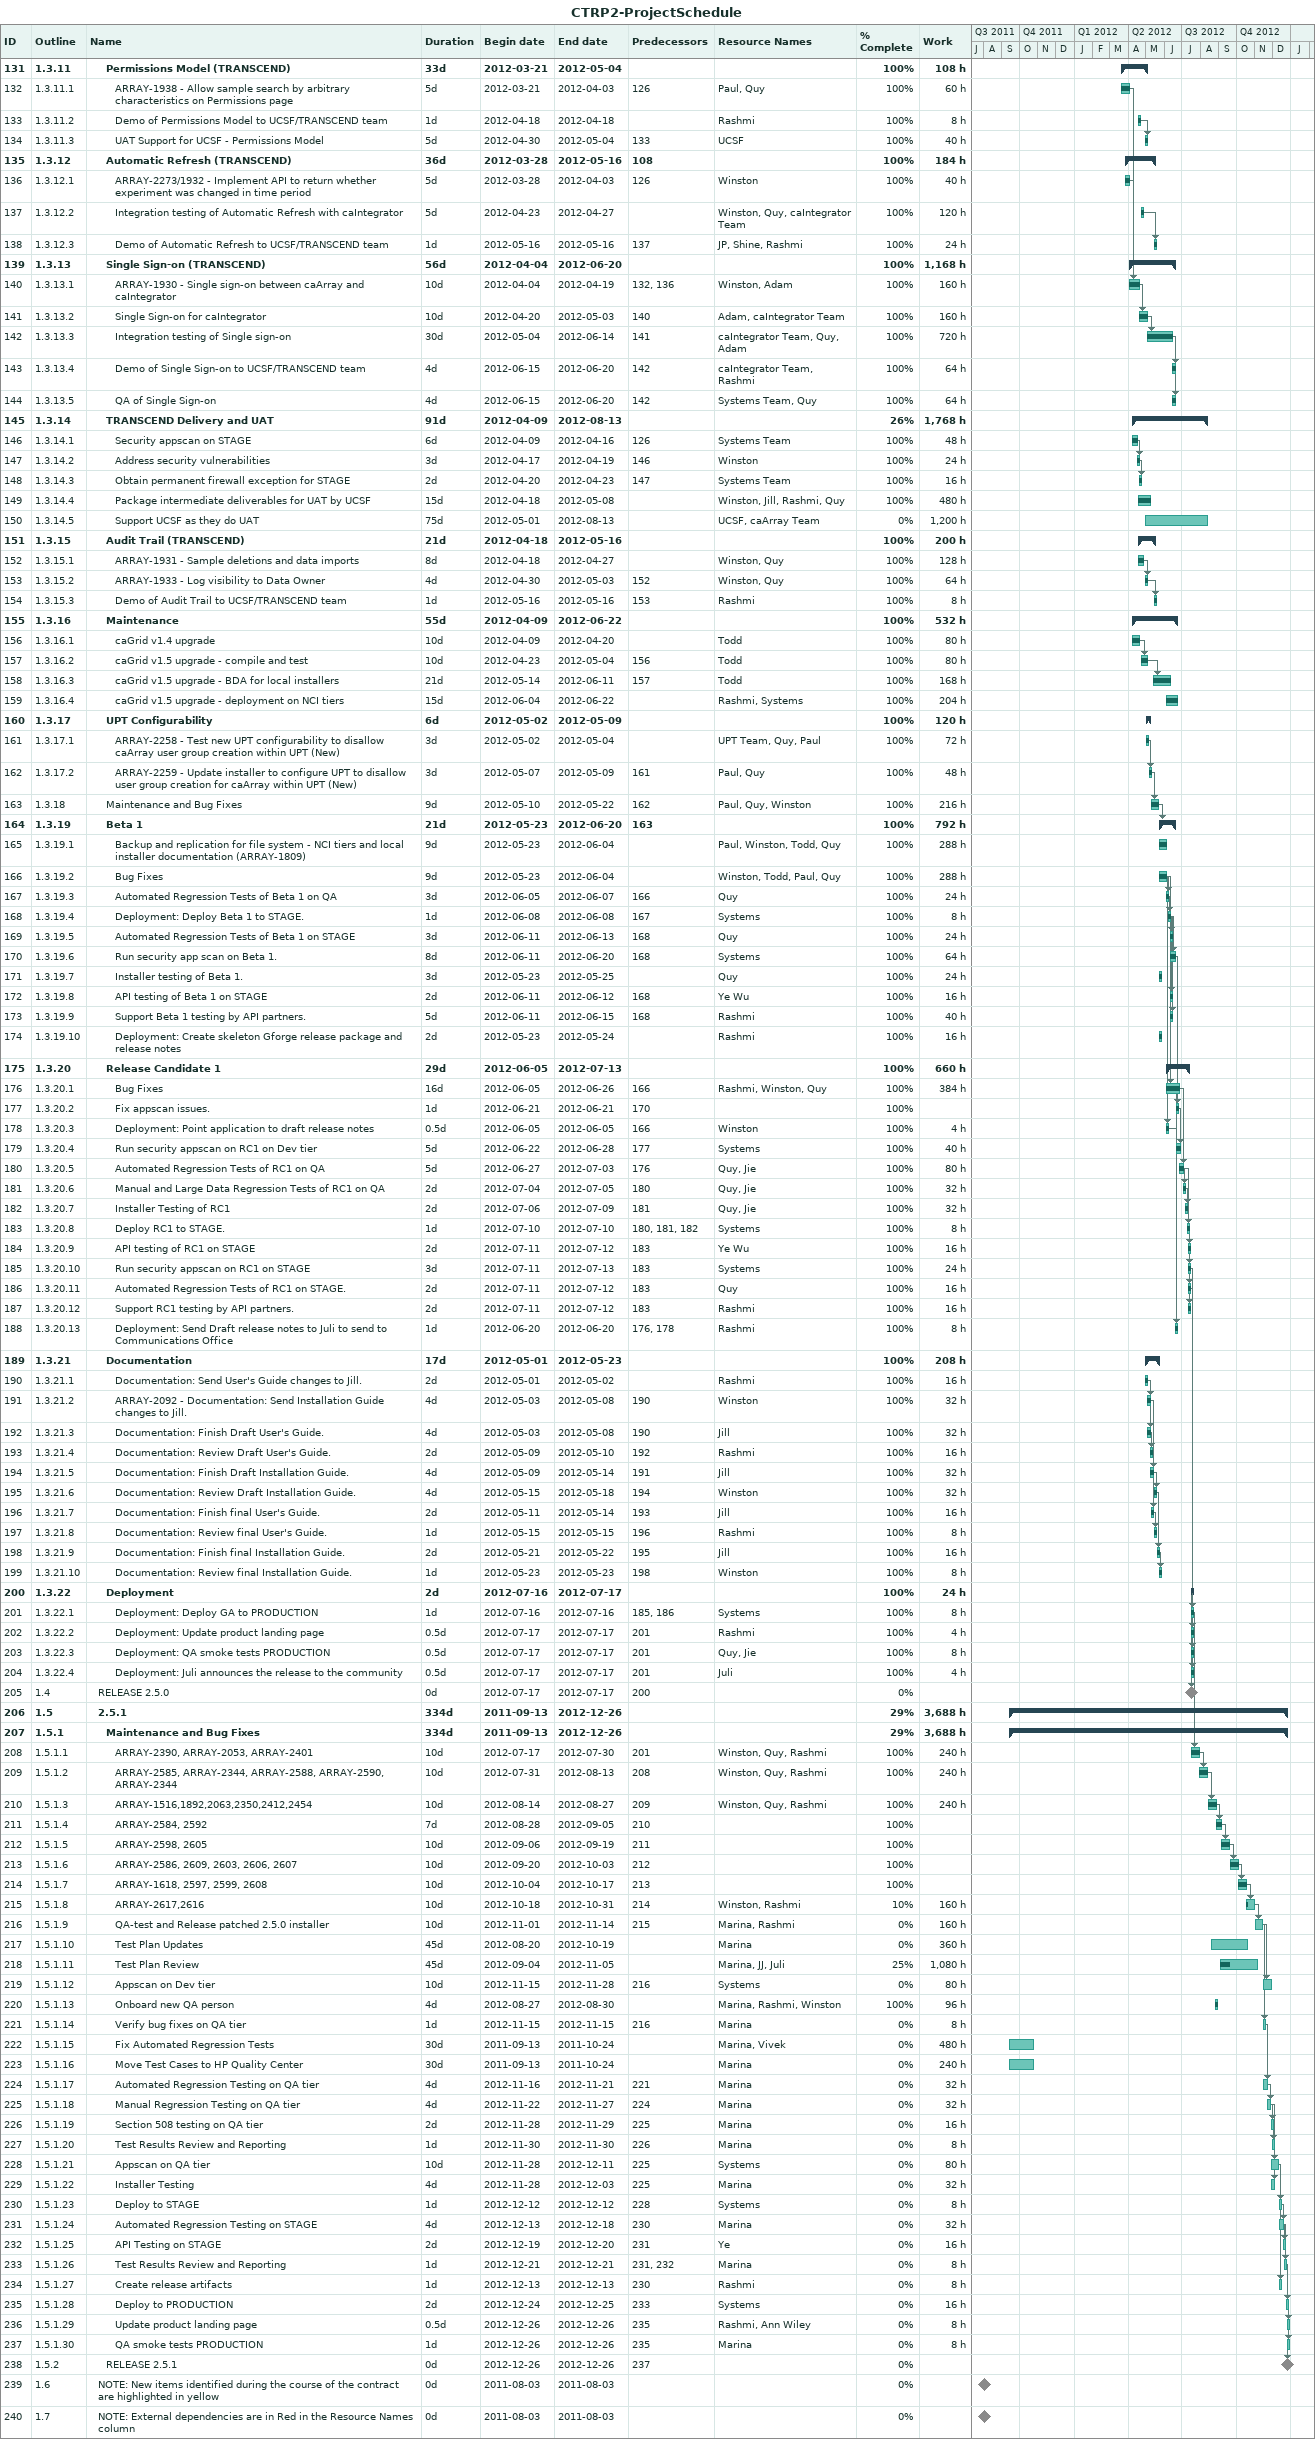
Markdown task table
CTRP2-ProjectSchedule

| ID | WBS | Task | Duration | Start | Finish | Predecessors | Resources | % complete | Work (h) |
|---|---|---|---|---|---|---|---|---|---|
| 131 | 1.3.11 | **Permissions Model (TRANSCEND)** | 33d | 2012-03-21 | 2012-05-04 |  |  | 100 | 108 |
| 132 | 1.3.11.1 | ARRAY-1938 - Allow sample search by arbitrary characteristics on Permissions page | 5d | 2012-03-21 | 2012-04-03 | 126 | Paul, Quy | 100 | 60 |
| 133 | 1.3.11.2 | Demo of Permissions Model to UCSF/TRANSCEND team | 1d | 2012-04-18 | 2012-04-18 |  | Rashmi | 100 | 8 |
| 134 | 1.3.11.3 | UAT Support for UCSF - Permissions Model | 5d | 2012-04-30 | 2012-05-04 | 133 | UCSF | 100 | 40 |
| 135 | 1.3.12 | **Automatic Refresh (TRANSCEND)** | 36d | 2012-03-28 | 2012-05-16 | 108 |  | 100 | 184 |
| 136 | 1.3.12.1 | ARRAY-2273/1932 - Implement API to return whether experiment was changed in time period | 5d | 2012-03-28 | 2012-04-03 | 126 | Winston | 100 | 40 |
| 137 | 1.3.12.2 | Integration testing of Automatic Refresh with caIntegrator | 5d | 2012-04-23 | 2012-04-27 |  | Winston, Quy, caIntegrator Team | 100 | 120 |
| 138 | 1.3.12.3 | Demo of Automatic Refresh to UCSF/TRANSCEND team | 1d | 2012-05-16 | 2012-05-16 | 137 | JP, Shine, Rashmi | 100 | 24 |
| 139 | 1.3.13 | **Single Sign-on (TRANSCEND)** | 56d | 2012-04-04 | 2012-06-20 |  |  | 100 | 1168 |
| 140 | 1.3.13.1 | ARRAY-1930 - Single sign-on between caArray and caIntegrator | 10d | 2012-04-04 | 2012-04-19 | 132, 136 | Winston, Adam | 100 | 160 |
| 141 | 1.3.13.2 | Single Sign-on for caIntegrator | 10d | 2012-04-20 | 2012-05-03 | 140 | Adam, caIntegrator Team | 100 | 160 |
| 142 | 1.3.13.3 | Integration testing of Single sign-on | 30d | 2012-05-04 | 2012-06-14 | 141 | caIntegrator Team, Quy, Adam | 100 | 720 |
| 143 | 1.3.13.4 | Demo of Single Sign-on to UCSF/TRANSCEND team | 4d | 2012-06-15 | 2012-06-20 | 142 | caIntegrator Team, Rashmi | 100 | 64 |
| 144 | 1.3.13.5 | QA of Single Sign-on | 4d | 2012-06-15 | 2012-06-20 | 142 | Systems Team, Quy | 100 | 64 |
| 145 | 1.3.14 | **TRANSCEND Delivery and UAT** | 91d | 2012-04-09 | 2012-08-13 |  |  | 26 | 1768 |
| 146 | 1.3.14.1 | Security appscan on STAGE | 6d | 2012-04-09 | 2012-04-16 | 126 | Systems Team | 100 | 48 |
| 147 | 1.3.14.2 | Address security vulnerabilities | 3d | 2012-04-17 | 2012-04-19 | 146 | Winston | 100 | 24 |
| 148 | 1.3.14.3 | Obtain permanent firewall exception for STAGE | 2d | 2012-04-20 | 2012-04-23 | 147 | Systems Team | 100 | 16 |
| 149 | 1.3.14.4 | Package intermediate deliverables for UAT by UCSF | 15d | 2012-04-18 | 2012-05-08 |  | Winston, Jill, Rashmi, Quy | 100 | 480 |
| 150 | 1.3.14.5 | Support UCSF as they do UAT | 75d | 2012-05-01 | 2012-08-13 |  | UCSF, caArray Team | 0 | 1200 |
| 151 | 1.3.15 | **Audit Trail (TRANSCEND)** | 21d | 2012-04-18 | 2012-05-16 |  |  | 100 | 200 |
| 152 | 1.3.15.1 | ARRAY-1931 - Sample deletions and data imports | 8d | 2012-04-18 | 2012-04-27 |  | Winston, Quy | 100 | 128 |
| 153 | 1.3.15.2 | ARRAY-1933 - Log visibility to Data Owner | 4d | 2012-04-30 | 2012-05-03 | 152 | Winston, Quy | 100 | 64 |
| 154 | 1.3.15.3 | Demo of Audit Trail to UCSF/TRANSCEND team | 1d | 2012-05-16 | 2012-05-16 | 153 | Rashmi | 100 | 8 |
| 155 | 1.3.16 | **Maintenance** | 55d | 2012-04-09 | 2012-06-22 |  |  | 100 | 532 |
| 156 | 1.3.16.1 | caGrid v1.4 upgrade | 10d | 2012-04-09 | 2012-04-20 |  | Todd | 100 | 80 |
| 157 | 1.3.16.2 | caGrid v1.5 upgrade - compile and test | 10d | 2012-04-23 | 2012-05-04 | 156 | Todd | 100 | 80 |
| 158 | 1.3.16.3 | caGrid v1.5 upgrade - BDA for local installers | 21d | 2012-05-14 | 2012-06-11 | 157 | Todd | 100 | 168 |
| 159 | 1.3.16.4 | caGrid v1.5 upgrade - deployment on NCI tiers | 15d | 2012-06-04 | 2012-06-22 |  | Rashmi, Systems | 100 | 204 |
| 160 | 1.3.17 | **UPT Configurability** | 6d | 2012-05-02 | 2012-05-09 |  |  | 100 | 120 |
| 161 | 1.3.17.1 | ARRAY-2258 - Test new UPT configurability to disallow caArray user group creation within UPT (New) | 3d | 2012-05-02 | 2012-05-04 |  | UPT Team, Quy, Paul | 100 | 72 |
| 162 | 1.3.17.2 | ARRAY-2259 - Update installer to configure UPT to disallow user group creation for caArray within UPT (New) | 3d | 2012-05-07 | 2012-05-09 | 161 | Paul, Quy | 100 | 48 |
| 163 | 1.3.18 | Maintenance and Bug Fixes | 9d | 2012-05-10 | 2012-05-22 | 162 | Paul, Quy, Winston | 100 | 216 |
| 164 | 1.3.19 | **Beta 1** | 21d | 2012-05-23 | 2012-06-20 | 163 |  | 100 | 792 |
| 165 | 1.3.19.1 | Backup and replication for file system - NCI tiers and local installer documentation (ARRAY-1809) | 9d | 2012-05-23 | 2012-06-04 |  | Paul, Winston, Todd, Quy | 100 | 288 |
| 166 | 1.3.19.2 | Bug Fixes | 9d | 2012-05-23 | 2012-06-04 |  | Winston, Todd, Paul, Quy | 100 | 288 |
| 167 | 1.3.19.3 | Automated Regression Tests of Beta 1 on QA | 3d | 2012-06-05 | 2012-06-07 | 166 | Quy | 100 | 24 |
| 168 | 1.3.19.4 | Deployment: Deploy Beta 1 to STAGE. | 1d | 2012-06-08 | 2012-06-08 | 167 | Systems | 100 | 8 |
| 169 | 1.3.19.5 | Automated Regression Tests of Beta 1 on STAGE | 3d | 2012-06-11 | 2012-06-13 | 168 | Quy | 100 | 24 |
| 170 | 1.3.19.6 | Run security app scan on Beta 1. | 8d | 2012-06-11 | 2012-06-20 | 168 | Systems | 100 | 64 |
| 171 | 1.3.19.7 | Installer testing of Beta 1. | 3d | 2012-05-23 | 2012-05-25 |  | Quy | 100 | 24 |
| 172 | 1.3.19.8 | API testing of Beta 1 on STAGE | 2d | 2012-06-11 | 2012-06-12 | 168 | Ye Wu | 100 | 16 |
| 173 | 1.3.19.9 | Support Beta 1 testing by API partners. | 5d | 2012-06-11 | 2012-06-15 | 168 | Rashmi | 100 | 40 |
| 174 | 1.3.19.10 | Deployment: Create skeleton Gforge release package and release notes | 2d | 2012-05-23 | 2012-05-24 |  | Rashmi | 100 | 16 |
| 175 | 1.3.20 | **Release Candidate 1** | 29d | 2012-06-05 | 2012-07-13 |  |  | 100 | 660 |
| 176 | 1.3.20.1 | Bug Fixes | 16d | 2012-06-05 | 2012-06-26 | 166 | Rashmi, Winston, Quy | 100 | 384 |
| 177 | 1.3.20.2 | Fix appscan issues. | 1d | 2012-06-21 | 2012-06-21 | 170 |  | 100 |  |
| 178 | 1.3.20.3 | Deployment: Point application to draft release notes | 0.5d | 2012-06-05 | 2012-06-05 | 166 | Winston | 100 | 4 |
| 179 | 1.3.20.4 | Run security appscan on RC1 on Dev tier | 5d | 2012-06-22 | 2012-06-28 | 177 | Systems | 100 | 40 |
| 180 | 1.3.20.5 | Automated Regression Tests of RC1 on QA | 5d | 2012-06-27 | 2012-07-03 | 176 | Quy, Jie | 100 | 80 |
| 181 | 1.3.20.6 | Manual and Large Data Regression Tests of RC1 on QA | 2d | 2012-07-04 | 2012-07-05 | 180 | Quy, Jie | 100 | 32 |
| 182 | 1.3.20.7 | Installer Testing of RC1 | 2d | 2012-07-06 | 2012-07-09 | 181 | Quy, Jie | 100 | 32 |
| 183 | 1.3.20.8 | Deploy RC1 to STAGE. | 1d | 2012-07-10 | 2012-07-10 | 180, 181, 182 | Systems | 100 | 8 |
| 184 | 1.3.20.9 | API testing of RC1 on STAGE | 2d | 2012-07-11 | 2012-07-12 | 183 | Ye Wu | 100 | 16 |
| 185 | 1.3.20.10 | Run security appscan on RC1 on STAGE | 3d | 2012-07-11 | 2012-07-13 | 183 | Systems | 100 | 24 |
| 186 | 1.3.20.11 | Automated Regression Tests of RC1 on STAGE. | 2d | 2012-07-11 | 2012-07-12 | 183 | Quy | 100 | 16 |
| 187 | 1.3.20.12 | Support RC1 testing by API partners. | 2d | 2012-07-11 | 2012-07-12 | 183 | Rashmi | 100 | 16 |
| 188 | 1.3.20.13 | Deployment: Send Draft release notes to Juli to send to Communications Office | 1d | 2012-06-20 | 2012-06-20 | 176, 178 | Rashmi | 100 | 8 |
| 189 | 1.3.21 | **Documentation** | 17d | 2012-05-01 | 2012-05-23 |  |  | 100 | 208 |
| 190 | 1.3.21.1 | Documentation: Send User's Guide changes to Jill. | 2d | 2012-05-01 | 2012-05-02 |  | Rashmi | 100 | 16 |
| 191 | 1.3.21.2 | ARRAY-2092 - Documentation: Send Installation Guide changes to Jill. | 4d | 2012-05-03 | 2012-05-08 | 190 | Winston | 100 | 32 |
| 192 | 1.3.21.3 | Documentation: Finish Draft User's Guide. | 4d | 2012-05-03 | 2012-05-08 | 190 | Jill | 100 | 32 |
| 193 | 1.3.21.4 | Documentation: Review Draft User's Guide. | 2d | 2012-05-09 | 2012-05-10 | 192 | Rashmi | 100 | 16 |
| 194 | 1.3.21.5 | Documentation: Finish Draft Installation Guide. | 4d | 2012-05-09 | 2012-05-14 | 191 | Jill | 100 | 32 |
| 195 | 1.3.21.6 | Documentation: Review Draft Installation Guide. | 4d | 2012-05-15 | 2012-05-18 | 194 | Winston | 100 | 32 |
| 196 | 1.3.21.7 | Documentation: Finish final User's Guide. | 2d | 2012-05-11 | 2012-05-14 | 193 | Jill | 100 | 16 |
| 197 | 1.3.21.8 | Documentation: Review final User's Guide. | 1d | 2012-05-15 | 2012-05-15 | 196 | Rashmi | 100 | 8 |
| 198 | 1.3.21.9 | Documentation: Finish final Installation Guide. | 2d | 2012-05-21 | 2012-05-22 | 195 | Jill | 100 | 16 |
| 199 | 1.3.21.10 | Documentation: Review final Installation Guide. | 1d | 2012-05-23 | 2012-05-23 | 198 | Winston | 100 | 8 |
| 200 | 1.3.22 | **Deployment** | 2d | 2012-07-16 | 2012-07-17 |  |  | 100 | 24 |
| 201 | 1.3.22.1 | Deployment: Deploy GA to PRODUCTION | 1d | 2012-07-16 | 2012-07-16 | 185, 186 | Systems | 100 | 8 |
| 202 | 1.3.22.2 | Deployment: Update product landing page | 0.5d | 2012-07-17 | 2012-07-17 | 201 | Rashmi | 100 | 4 |
| 203 | 1.3.22.3 | Deployment: QA smoke tests PRODUCTION | 0.5d | 2012-07-17 | 2012-07-17 | 201 | Quy, Jie | 100 | 8 |
| 204 | 1.3.22.4 | Deployment: Juli announces the release to the community | 0.5d | 2012-07-17 | 2012-07-17 | 201 | Juli | 100 | 4 |
| 205 | 1.4 | RELEASE 2.5.0 | 0d | 2012-07-17 | 2012-07-17 | 200 |  | 0 |  |
| 206 | 1.5 | **2.5.1** | 334d | 2011-09-13 | 2012-12-26 |  |  | 29 | 3688 |
| 207 | 1.5.1 | **Maintenance and Bug Fixes** | 334d | 2011-09-13 | 2012-12-26 |  |  | 29 | 3688 |
| 208 | 1.5.1.1 | ARRAY-2390, ARRAY-2053, ARRAY-2401 | 10d | 2012-07-17 | 2012-07-30 | 201 | Winston, Quy, Rashmi | 100 | 240 |
| 209 | 1.5.1.2 | ARRAY-2585, ARRAY-2344, ARRAY-2588, ARRAY-2590, ARRAY-2344 | 10d | 2012-07-31 | 2012-08-13 | 208 | Winston, Quy, Rashmi | 100 | 240 |
| 210 | 1.5.1.3 | ARRAY-1516,1892,2063,2350,2412,2454 | 10d | 2012-08-14 | 2012-08-27 | 209 | Winston, Quy, Rashmi | 100 | 240 |
| 211 | 1.5.1.4 | ARRAY-2584, 2592 | 7d | 2012-08-28 | 2012-09-05 | 210 |  | 100 |  |
| 212 | 1.5.1.5 | ARRAY-2598, 2605 | 10d | 2012-09-06 | 2012-09-19 | 211 |  | 100 |  |
| 213 | 1.5.1.6 | ARRAY-2586, 2609, 2603, 2606, 2607 | 10d | 2012-09-20 | 2012-10-03 | 212 |  | 100 |  |
| 214 | 1.5.1.7 | ARRAY-1618, 2597, 2599, 2608 | 10d | 2012-10-04 | 2012-10-17 | 213 |  | 100 |  |
| 215 | 1.5.1.8 | ARRAY-2617,2616 | 10d | 2012-10-18 | 2012-10-31 | 214 | Winston, Rashmi | 10 | 160 |
| 216 | 1.5.1.9 | QA-test and Release patched 2.5.0 installer | 10d | 2012-11-01 | 2012-11-14 | 215 | Marina, Rashmi | 0 | 160 |
| 217 | 1.5.1.10 | Test Plan Updates | 45d | 2012-08-20 | 2012-10-19 |  | Marina | 0 | 360 |
| 218 | 1.5.1.11 | Test Plan Review | 45d | 2012-09-04 | 2012-11-05 |  | Marina, JJ, Juli | 25 | 1080 |
| 219 | 1.5.1.12 | Appscan on Dev tier | 10d | 2012-11-15 | 2012-11-28 | 216 | Systems | 0 | 80 |
| 220 | 1.5.1.13 | Onboard new QA person | 4d | 2012-08-27 | 2012-08-30 |  | Marina, Rashmi, Winston | 100 | 96 |
| 221 | 1.5.1.14 | Verify bug fixes on QA tier | 1d | 2012-11-15 | 2012-11-15 | 216 | Marina | 0 | 8 |
| 222 | 1.5.1.15 | Fix Automated Regression Tests | 30d | 2011-09-13 | 2011-10-24 |  | Marina, Vivek | 0 | 480 |
| 223 | 1.5.1.16 | Move Test Cases to HP Quality Center | 30d | 2011-09-13 | 2011-10-24 |  | Marina | 0 | 240 |
| 224 | 1.5.1.17 | Automated Regression Testing on QA tier | 4d | 2012-11-16 | 2012-11-21 | 221 | Marina | 0 | 32 |
| 225 | 1.5.1.18 | Manual Regression Testing on QA tier | 4d | 2012-11-22 | 2012-11-27 | 224 | Marina | 0 | 32 |
| 226 | 1.5.1.19 | Section 508 testing on QA tier | 2d | 2012-11-28 | 2012-11-29 | 225 | Marina | 0 | 16 |
| 227 | 1.5.1.20 | Test Results Review and Reporting | 1d | 2012-11-30 | 2012-11-30 | 226 | Marina | 0 | 8 |
| 228 | 1.5.1.21 | Appscan on QA tier | 10d | 2012-11-28 | 2012-12-11 | 225 | Systems | 0 | 80 |
| 229 | 1.5.1.22 | Installer Testing | 4d | 2012-11-28 | 2012-12-03 | 225 | Marina | 0 | 32 |
| 230 | 1.5.1.23 | Deploy to STAGE | 1d | 2012-12-12 | 2012-12-12 | 228 | Systems | 0 | 8 |
| 231 | 1.5.1.24 | Automated Regression Testing on STAGE | 4d | 2012-12-13 | 2012-12-18 | 230 | Marina | 0 | 32 |
| 232 | 1.5.1.25 | API Testing on STAGE | 2d | 2012-12-19 | 2012-12-20 | 231 | Ye | 0 | 16 |
| 233 | 1.5.1.26 | Test Results Review and Reporting | 1d | 2012-12-21 | 2012-12-21 | 231, 232 | Marina | 0 | 8 |
| 234 | 1.5.1.27 | Create release artifacts | 1d | 2012-12-13 | 2012-12-13 | 230 | Rashmi | 0 | 8 |
| 235 | 1.5.1.28 | Deploy to PRODUCTION | 2d | 2012-12-24 | 2012-12-25 | 233 | Systems | 0 | 16 |
| 236 | 1.5.1.29 | Update product landing page | 0.5d | 2012-12-26 | 2012-12-26 | 235 | Rashmi, Ann Wiley | 0 | 8 |
| 237 | 1.5.1.30 | QA smoke tests PRODUCTION | 1d | 2012-12-26 | 2012-12-26 | 235 | Marina | 0 | 8 |
| 238 | 1.5.2 | RELEASE 2.5.1 | 0d | 2012-12-26 | 2012-12-26 | 237 |  | 0 |  |
| 239 | 1.6 | NOTE: New items identified during the course of the contract are highlighted in yellow | 0d | 2011-08-03 | 2011-08-03 |  |  | 0 |  |
| 240 | 1.7 | NOTE: External dependencies are in Red in the Resource Names column | 0d | 2011-08-03 | 2011-08-03 |  |  | 0 |  |
